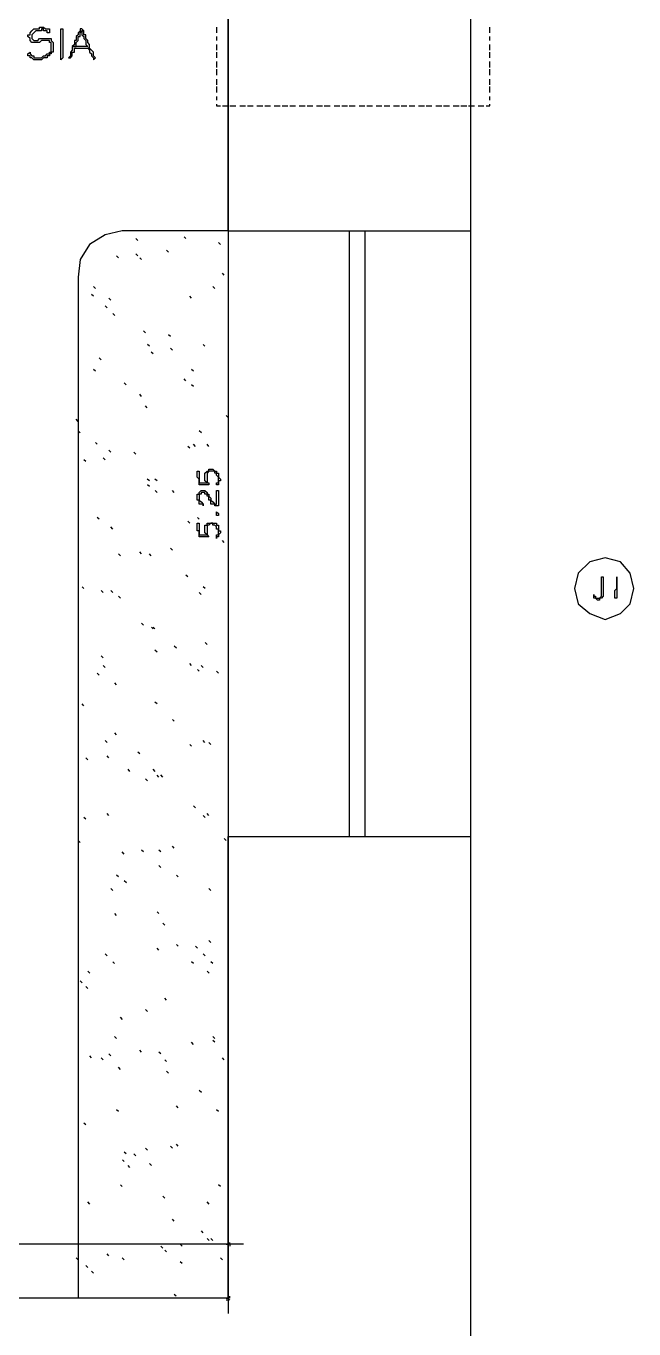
# Model space of a CAD drawing. Header units: millimetres. Extents: x -518.8 to -461.2, y 3.5 to 44.2.
# Drawn here: x -487.418 to -485.407, y 14.228 to 18.541 of the extents above; entities that cross this region are included whole.
import ezdxf

# ---------------------------------------------------------------- set-up
doc = ezdxf.new("R2010")
doc.units = ezdxf.units.MM
doc.header["$MEASUREMENT"] = 0
for name, color, linetype in [('10', 10, 'Continuous'), ('12', 12, 'Continuous'), ('151', 151, 'Continuous'), ('16', 16, 'Continuous'), ('8', 8, 'Continuous'), ('MYSOLIDS', 7, 'Continuous')]:
    doc.layers.add(name, color=color, linetype=linetype)

msp = doc.modelspace()

# ---------------------------------------------------------------- linework, layer by layer
at = {"layer": '10'}
for points in [[(-485.9474, 21.4661), (-485.9474, 17.8631)], [(-486.7496, 17.8631), (-486.7496, 19.3909), (-486.7496, 19.3909), (-491.1105, 19.3909)], [(-486.7496, 14.3293), (-491.1105, 14.3293), (-491.1105, 18.3406)], [(-486.7496, 17.8631), (-485.9474, 17.8631)], [(-486.7496, 14.3293), (-486.7496, 15.8578), (-486.7496, 15.8578), (-485.9474, 15.8578), (-485.9474, 13.1518)]]:
    msp.add_lwpolyline(points, dxfattribs=at)
at = {"layer": '12'}
msp.add_lwpolyline([(-485.4068, 16.6789), (-485.4188, 16.7293), (-485.4511, 16.7676), (-485.5023, 16.7804), (-485.5527, 16.7676), (-485.591, 16.7293), (-485.6038, 16.6789), (-485.591, 16.6278), (-485.5527, 16.5962), (-485.5023, 16.5766), (-485.4511, 16.5962), (-485.4188, 16.6278), (-485.4068, 16.6789)], dxfattribs=at)
at = {"layer": '151'}
for points in [[(-486.788, 18.5375), (-486.788, 18.5188)], [(-486.788, 18.506), (-486.788, 18.4932)], [(-485.8842, 18.5188), (-485.8842, 18.5375)], [(-485.8842, 18.4932), (-485.8842, 18.506)], [(-486.788, 18.4804), (-486.788, 18.4609)], [(-485.8842, 18.4609), (-485.8842, 18.4804)], [(-486.788, 18.4548), (-486.788, 18.436)], [(-486.788, 18.4233), (-486.788, 18.4037)], [(-485.8842, 18.436), (-485.8842, 18.4548)], [(-485.8842, 18.4037), (-485.8842, 18.4233)], [(-486.788, 18.3977), (-486.788, 18.3782)], [(-485.8842, 18.3782), (-485.8842, 18.3977)], [(-486.788, 18.3654), (-486.788, 18.3466)], [(-486.788, 18.3406), (-486.788, 18.321)], [(-485.8842, 18.3466), (-485.8842, 18.3654)], [(-485.8842, 18.321), (-485.8842, 18.3406)], [(-486.788, 18.3082), (-486.788, 18.2954)], [(-485.8842, 18.2954), (-485.8842, 18.3082)], [(-486.788, 18.2827), (-486.788, 18.2766), (-486.7752, 18.2766)], [(-486.7684, 18.2766), (-486.7496, 18.2766)], [(-486.7436, 18.2766), (-486.7241, 18.2766)], [(-486.7113, 18.2766), (-486.6925, 18.2766)], [(-486.6857, 18.2766), (-486.6669, 18.2766)], [(-486.6542, 18.2766), (-486.6354, 18.2766)], [(-486.6286, 18.2766), (-486.6098, 18.2766)], [(-486.597, 18.2766), (-486.5775, 18.2766)], [(-486.5714, 18.2766), (-486.5527, 18.2766)], [(-486.5459, 18.2766), (-486.5271, 18.2766)], [(-486.5143, 18.2766), (-486.4948, 18.2766)], [(-486.4887, 18.2766), (-486.4692, 18.2766)], [(-486.4572, 18.2766), (-486.4376, 18.2766)], [(-486.4316, 18.2766), (-486.4121, 18.2766)], [(-486.3993, 18.2766), (-486.3805, 18.2766)], [(-486.3737, 18.2766), (-486.3549, 18.2766)], [(-486.3489, 18.2766), (-486.3293, 18.2766)], [(-486.3166, 18.2766), (-486.2978, 18.2766)], [(-486.291, 18.2766), (-486.2722, 18.2766)], [(-486.2594, 18.2766), (-486.2406, 18.2766)], [(-486.2339, 18.2766), (-486.2151, 18.2766)], [(-486.2023, 18.2766), (-486.1827, 18.2766)], [(-486.1767, 18.2766), (-486.1579, 18.2766)], [(-486.1511, 18.2766), (-486.1324, 18.2766)], [(-486.1196, 18.2766), (-486.1, 18.2766)], [(-486.094, 18.2766), (-486.0752, 18.2766)], [(-486.0624, 18.2766), (-486.0429, 18.2766)], [(-486.0369, 18.2766), (-486.0173, 18.2766)], [(-486.0045, 18.2766), (-485.9857, 18.2766)], [(-485.9797, 18.2766), (-485.9602, 18.2766)], [(-485.9542, 18.2766), (-485.9346, 18.2766)], [(-485.9218, 18.2766), (-485.903, 18.2766)], [(-485.8963, 18.2766), (-485.8842, 18.2766)], [(-485.8842, 18.2766), (-485.8842, 18.2827)], [(-487.1, 17.8631), (-487.1572, 17.8503), (-487.2083, 17.818), (-487.2399, 17.7676), (-487.2459, 17.7097), (-487.2459, 17.7097), (-487.2459, 14.3293)], [(-486.7496, 17.8631), (-487.1, 17.8631)], [(-487.0489, 17.8308), (-487.0549, 17.8375)], [(-486.8895, 17.8375), (-486.8955, 17.8436)], [(-486.7752, 17.818), (-486.7812, 17.8248)], [(-487.1128, 17.7736), (-487.1188, 17.7804)], [(-487.0489, 17.7804), (-487.0549, 17.7864)], [(-487.0361, 17.7676), (-487.0421, 17.7736)], [(-486.9466, 17.7924), (-486.9534, 17.7992)], [(-486.7624, 17.7165), (-486.7684, 17.7225)], [(-487.1955, 17.6466), (-487.2015, 17.6526)], [(-487.1887, 17.6721), (-487.1955, 17.6782)], [(-486.8707, 17.6398), (-486.8767, 17.6466)], [(-486.794, 17.6721), (-486.8008, 17.6782)], [(-487.1504, 17.6082), (-487.1572, 17.6142)], [(-487.1376, 17.6338), (-487.1444, 17.6398)], [(-487.1248, 17.5827), (-487.1316, 17.5894)], [(-487.0233, 17.5255), (-487.0301, 17.5315)], [(-486.9406, 17.5127), (-486.9466, 17.5188)], [(-487.0105, 17.4812), (-487.0166, 17.4872)], [(-486.9339, 17.4684), (-486.9406, 17.4744)], [(-486.8263, 17.4812), (-486.8324, 17.4872)], [(-487.1699, 17.436), (-487.176, 17.4428)], [(-486.9978, 17.4556), (-487.0045, 17.4616)], [(-487.1887, 17.3985), (-487.1955, 17.4045)], [(-486.8639, 17.3985), (-486.8707, 17.4045)], [(-487.0872, 17.3533), (-487.0933, 17.3601)], [(-486.8895, 17.3661), (-486.8955, 17.3729)], [(-486.8639, 17.3473), (-486.8707, 17.3533)], [(-487.0361, 17.315), (-487.0421, 17.3218)], [(-487.0173, 17.2774), (-487.0233, 17.2834)], [(-487.2459, 17.2323), (-487.2527, 17.2391)], [(-486.7496, 17.2451), (-486.7557, 17.2518)], [(-487.2399, 17.1947), (-487.2459, 17.2007)], [(-486.8384, 17.1947), (-486.8451, 17.2007)], [(-487.1827, 17.1563), (-487.1887, 17.1624)], [(-487.1376, 17.1308), (-487.1444, 17.1368)], [(-487.0549, 17.124), (-487.0617, 17.1308)], [(-486.8767, 17.1436), (-486.8835, 17.1496)], [(-486.8579, 17.1496), (-486.8639, 17.1563)], [(-486.8136, 17.1496), (-486.8196, 17.1563)], [(-487.2203, 17.0992), (-487.2271, 17.1052)], [(-487.1572, 17.1052), (-487.1632, 17.112)], [(-487.0105, 17.0353), (-487.0173, 17.0413)], [(-486.985, 17.0353), (-486.9918, 17.0413)], [(-487.0105, 17.0165), (-487.0166, 17.0225)], [(-486.985, 16.9969), (-486.991, 17.0037)], [(-486.9278, 16.9969), (-486.9339, 17.0037)], [(-487.176, 16.9082), (-487.1827, 16.9142)], [(-486.8451, 16.9082), (-486.8511, 16.9142)], [(-487.1316, 16.8759), (-487.1376, 16.8827)], [(-486.8767, 16.8954), (-486.8835, 16.9015)], [(-486.7624, 16.8315), (-486.7684, 16.8375)], [(-487.106, 16.7872), (-487.1128, 16.7932)], [(-487.0361, 16.7932), (-487.0421, 16.8)], [(-487.0045, 16.7872), (-487.0105, 16.7932)], [(-486.9339, 16.806), (-486.9406, 16.8127)], [(-486.8835, 16.7172), (-486.8895, 16.7233)], [(-487.2271, 16.6789), (-487.2331, 16.6849)], [(-487.1632, 16.6661), (-487.1699, 16.6721)], [(-487.1316, 16.6661), (-487.1376, 16.6721)], [(-487.106, 16.6466), (-487.1121, 16.6533)], [(-486.8391, 16.6594), (-486.8451, 16.6661)], [(-486.8256, 16.6789), (-486.8324, 16.6849)], [(-487.0293, 16.5578), (-487.0361, 16.5639)], [(-486.9978, 16.5451), (-487.0038, 16.5511)], [(-486.9918, 16.5451), (-486.9978, 16.5511)], [(-486.9211, 16.4812), (-486.9278, 16.4879)], [(-486.8196, 16.4939), (-486.8256, 16.5007)], [(-487.1632, 16.4496), (-487.1699, 16.4556)], [(-486.985, 16.4684), (-486.9918, 16.4751)], [(-487.176, 16.3924), (-487.1827, 16.3985)], [(-487.1572, 16.418), (-487.1632, 16.424)], [(-486.8707, 16.424), (-486.8767, 16.4308)], [(-486.8451, 16.4052), (-486.8511, 16.4112)], [(-486.8324, 16.418), (-486.8391, 16.424)], [(-486.7812, 16.3985), (-486.788, 16.4052)], [(-487.1188, 16.3601), (-487.1248, 16.3669)], [(-487.2271, 16.2902), (-487.2331, 16.2969)], [(-486.985, 16.2969), (-486.9918, 16.303)], [(-486.9278, 16.2398), (-486.9339, 16.2458)], [(-487.1504, 16.1691), (-487.1572, 16.1759)], [(-487.1188, 16.1947), (-487.1248, 16.2015)], [(-486.8263, 16.1691), (-486.8324, 16.1759)], [(-487.0421, 16.1315), (-487.0489, 16.1375)], [(-486.8707, 16.1571), (-486.8767, 16.1631)], [(-486.8068, 16.1631), (-486.8136, 16.1691)], [(-487.2143, 16.112), (-487.2203, 16.1188)], [(-487.1444, 16.1188), (-487.1504, 16.1248)], [(-487.0745, 16.0736), (-487.0805, 16.0804)], [(-487.0166, 16.0421), (-487.0233, 16.0488)], [(-486.991, 16.0736), (-486.9978, 16.0804)], [(-486.979, 16.0548), (-486.985, 16.0609)], [(-486.9662, 16.0548), (-486.9722, 16.0616)], [(-486.8579, 15.9533), (-486.8639, 15.9594)], [(-487.2203, 15.915), (-487.2271, 15.921)], [(-487.1444, 15.9278), (-487.1504, 15.9338)], [(-486.8256, 15.921), (-486.8324, 15.9278)], [(-486.8136, 15.9278), (-486.8196, 15.9338)], [(-487.2399, 15.8383), (-487.2459, 15.8451)], [(-486.7557, 15.8451), (-486.7624, 15.8511)], [(-487.0933, 15.8), (-487.1, 15.8067)], [(-487.0293, 15.8067), (-487.0361, 15.8127)], [(-486.9722, 15.8067), (-486.979, 15.8127)], [(-486.9278, 15.8195), (-486.9339, 15.8255)], [(-486.9722, 15.7556), (-486.979, 15.7624)], [(-487.1121, 15.724), (-487.1188, 15.73)], [(-487.0865, 15.7045), (-487.0933, 15.7112)], [(-486.9151, 15.724), (-486.9211, 15.73)], [(-487.1316, 15.6789), (-487.1376, 15.6857)], [(-486.8068, 15.6789), (-486.8136, 15.6857)], [(-487.1188, 15.5962), (-487.1248, 15.603)], [(-486.979, 15.603), (-486.985, 15.609)], [(-486.9594, 15.5646), (-486.9662, 15.5714)], [(-486.979, 15.4819), (-486.985, 15.4879)], [(-486.9151, 15.4947), (-486.9211, 15.5007)], [(-486.8511, 15.4887), (-486.8579, 15.4947)], [(-486.8068, 15.5075), (-486.8136, 15.5135)], [(-487.1504, 15.4631), (-487.1572, 15.4691)], [(-487.1256, 15.4375), (-487.1316, 15.4436)], [(-486.8639, 15.4375), (-486.8707, 15.4436)], [(-486.8256, 15.4631), (-486.8324, 15.4691)], [(-486.8008, 15.4375), (-486.8068, 15.4436)], [(-487.2075, 15.4052), (-487.2143, 15.412)], [(-486.8128, 15.4052), (-486.8196, 15.412)], [(-487.2331, 15.3736), (-487.2399, 15.3804)], [(-487.2143, 15.3548), (-487.2203, 15.3609)], [(-486.9534, 15.3165), (-486.9594, 15.3225)], [(-487.0166, 15.2782), (-487.0233, 15.2849)], [(-487.0993, 15.2526), (-487.106, 15.2594)], [(-487.1188, 15.1894), (-487.1256, 15.1954)], [(-486.794, 15.1894), (-486.8008, 15.1954)], [(-486.794, 15.1766), (-486.8008, 15.1827)], [(-487.0361, 15.1443), (-487.0421, 15.1511)], [(-486.9722, 15.1383), (-486.979, 15.1443)], [(-486.8639, 15.1699), (-486.8707, 15.1766)], [(-487.2015, 15.1255), (-487.2075, 15.1315)], [(-487.1632, 15.1188), (-487.1699, 15.1255)], [(-487.1376, 15.1315), (-487.1444, 15.1383)], [(-486.9534, 15.1127), (-486.9594, 15.1188)], [(-486.7624, 15.1188), (-486.7684, 15.1255)], [(-487.106, 15.0872), (-487.1121, 15.0939)], [(-486.9466, 15.0744), (-486.9534, 15.0812)], [(-486.8384, 15.0105), (-486.8451, 15.0172)], [(-487.1128, 14.9473), (-487.1188, 14.9533)], [(-486.9151, 14.9601), (-486.9211, 14.9661)], [(-486.7812, 14.9473), (-486.788, 14.9533)], [(-487.2203, 14.903), (-487.2271, 14.909)], [(-486.9151, 14.8323), (-486.9211, 14.8391)], [(-487.0872, 14.8075), (-487.0933, 14.8135)], [(-487.0549, 14.8007), (-487.0617, 14.8075)], [(-487.0166, 14.8195), (-487.0233, 14.8263)], [(-486.9339, 14.8263), (-486.9406, 14.8323)], [(-487.0933, 14.7819), (-487.0993, 14.7879)], [(-487.0745, 14.7624), (-487.0805, 14.7691)], [(-487.0038, 14.7691), (-487.0105, 14.7751)], [(-487.1, 14.6992), (-487.106, 14.7052)], [(-486.9594, 14.6609), (-486.9662, 14.6669)], [(-486.7752, 14.6992), (-486.7812, 14.7052)], [(-487.2075, 14.6413), (-487.2143, 14.6481)], [(-486.8128, 14.6413), (-486.8196, 14.6481)], [(-486.9278, 14.5842), (-486.9339, 14.5909)], [(-486.8324, 14.5458), (-486.8384, 14.5526)], [(-486.9662, 14.4954), (-486.9722, 14.5015)], [(-486.9023, 14.5015), (-486.909, 14.5082)], [(-486.8128, 14.521), (-486.8196, 14.527)], [(-486.8008, 14.521), (-486.8068, 14.527)], [(-487.2459, 14.4571), (-487.2527, 14.4631)], [(-487.1444, 14.4699), (-487.1504, 14.4759)], [(-487.0933, 14.4571), (-487.1, 14.4631)], [(-486.9534, 14.4827), (-486.9594, 14.4887)], [(-486.9023, 14.4443), (-486.9083, 14.4503)], [(-486.7684, 14.4571), (-486.7752, 14.4631)], [(-487.2143, 14.4315), (-487.2203, 14.4375)], [(-487.1948, 14.4127), (-487.2015, 14.4188)], [(-486.9218, 14.336), (-486.9278, 14.3421)]]:
    msp.add_lwpolyline(points, dxfattribs=at)
at = {"layer": '16'}
for points in [[(-486.7496, 19.6391), (-486.7496, 14.2789)], [(-486.7496, 14.3804), (-486.7496, 14.5586)], [(-486.6985, 14.5082), (-491.1617, 14.5082)], [(-486.7564, 14.5082), (-486.7496, 14.5082), (-486.7564, 14.5082)], [(-486.7496, 14.5082), (-486.7496, 14.5142)], [(-486.7496, 14.5015), (-486.7496, 14.5082)], [(-486.7436, 14.5082), (-486.7436, 14.5082), (-486.7436, 14.5082), (-486.7436, 14.5142)], [(-486.7436, 14.5082), (-486.7436, 14.5082), (-486.7436, 14.5082), (-486.7436, 14.5015)], [(-486.7564, 14.3293), (-486.7496, 14.3293), (-486.7496, 14.3293), (-486.7496, 14.336)], [(-486.7496, 14.3233), (-486.7496, 14.3233), (-486.7496, 14.3233), (-486.7564, 14.3233)], [(-486.7436, 14.3233), (-486.7496, 14.3293)], [(-486.7436, 14.3293), (-486.7436, 14.3293), (-486.7436, 14.3293), (-486.7436, 14.336)]]:
    msp.add_lwpolyline(points, dxfattribs=at)
at = {"layer": '8'}
for points in [[(-486.7496, 17.8631), (-486.7496, 15.8578)], [(-486.3489, 17.8631), (-486.3489, 15.8578)], [(-486.2978, 17.8631), (-486.2978, 15.8578)], [(-485.9474, 17.8631), (-485.9474, 15.8578)]]:
    msp.add_lwpolyline(points, dxfattribs=at)
at = {"layer": 'MYSOLIDS'}
for points in [[(-487.3414, 18.5188), (-487.3481, 18.5188), (-487.3481, 18.5188), (-487.3481, 18.5248), (-487.3481, 18.5248), (-487.3481, 18.5248), (-487.3542, 18.5248), (-487.3609, 18.5248), (-487.3609, 18.5315), (-487.3669, 18.5315), (-487.3669, 18.5248), (-487.3737, 18.5248), (-487.3797, 18.5248), (-487.3865, 18.5248), (-487.3865, 18.5248), (-487.3925, 18.5188), (-487.3925, 18.5188), (-487.3993, 18.512), (-487.3993, 18.512), (-487.3993, 18.506), (-487.3993, 18.506), (-487.3993, 18.4992), (-487.3993, 18.4992), (-487.3925, 18.4932), (-487.3925, 18.4932), (-487.3865, 18.4932), (-487.3865, 18.4932), (-487.3797, 18.4932), (-487.3737, 18.4992), (-487.3737, 18.4992), (-487.3669, 18.4992), (-487.3669, 18.4992), (-487.3609, 18.4992), (-487.3542, 18.4992), (-487.3542, 18.4992), (-487.3481, 18.4992), (-487.3414, 18.4992), (-487.3354, 18.4992), (-487.3354, 18.4932), (-487.3354, 18.4932), (-487.3293, 18.4864), (-487.3293, 18.4864), (-487.3293, 18.4804), (-487.3293, 18.4736), (-487.3293, 18.4736), (-487.3293, 18.4676), (-487.3293, 18.4676), (-487.3293, 18.4609), (-487.3293, 18.4548), (-487.3354, 18.4548), (-487.3354, 18.4488), (-487.3414, 18.4488), (-487.3414, 18.4421), (-487.3414, 18.4421), (-487.3481, 18.4421), (-487.3481, 18.436), (-487.3542, 18.436), (-487.3542, 18.436), (-487.3609, 18.436), (-487.3669, 18.4293), (-487.3737, 18.4293), (-487.3737, 18.4293), (-487.3797, 18.4293), (-487.3865, 18.4293), (-487.3865, 18.4293), (-487.3925, 18.4293), (-487.3993, 18.436), (-487.3993, 18.436), (-487.4053, 18.436), (-487.4053, 18.4421), (-487.4121, 18.4421), (-487.4121, 18.4488), (-487.4121, 18.4488), (-487.4121, 18.4488), (-487.4121, 18.4488), (-487.4053, 18.4548), (-487.4053, 18.4548), (-487.4053, 18.4488), (-487.4053, 18.4488), (-487.4053, 18.4488), (-487.4053, 18.4488), (-487.3993, 18.4421), (-487.3993, 18.4421), (-487.3925, 18.4421), (-487.3925, 18.436), (-487.3865, 18.436), (-487.3797, 18.436), (-487.3797, 18.436), (-487.3737, 18.436), (-487.3669, 18.436), (-487.3609, 18.4421), (-487.3609, 18.4421), (-487.3542, 18.4421), (-487.3542, 18.4421), (-487.3481, 18.4488), (-487.3481, 18.4488), (-487.3414, 18.4488), (-487.3414, 18.4548), (-487.3354, 18.4548), (-487.3354, 18.4609), (-487.3354, 18.4676), (-487.3354, 18.4676), (-487.3354, 18.4736), (-487.3354, 18.4804), (-487.3354, 18.4804), (-487.3354, 18.4864), (-487.3414, 18.4864), (-487.3414, 18.4932), (-487.3481, 18.4932), (-487.3481, 18.4932), (-487.3542, 18.4932), (-487.3542, 18.4932), (-487.3609, 18.4932), (-487.3669, 18.4932), (-487.3669, 18.4932), (-487.3737, 18.4864), (-487.3797, 18.4864), (-487.3865, 18.4864), (-487.3865, 18.4864), (-487.3925, 18.4864), (-487.3993, 18.4864), (-487.4053, 18.4932), (-487.4053, 18.4932), (-487.4053, 18.4932), (-487.4053, 18.4992), (-487.4121, 18.506), (-487.4121, 18.506), (-487.4121, 18.512), (-487.4053, 18.512), (-487.4053, 18.5188), (-487.4053, 18.5188), (-487.3993, 18.5248), (-487.3993, 18.5248), (-487.3925, 18.5315), (-487.3865, 18.5315), (-487.3865, 18.5315), (-487.3797, 18.5315), (-487.3737, 18.5315), (-487.3737, 18.5375), (-487.3669, 18.5375), (-487.3669, 18.5375), (-487.3609, 18.5375), (-487.3542, 18.5315), (-487.3481, 18.5315), (-487.3481, 18.5315), (-487.3414, 18.5315), (-487.3414, 18.5248), (-487.3414, 18.5248), (-487.3414, 18.5188), (-487.3414, 18.5188), (-487.3414, 18.5188), (-487.3414, 18.5188), (-487.3414, 18.5188), (-487.3414, 18.5188), (-487.3414, 18.5188)], [(-487.297, 18.4736), (-487.297, 18.4676), (-487.297, 18.4676), (-487.297, 18.4609), (-487.297, 18.4548), (-487.297, 18.4548), (-487.297, 18.4488), (-487.297, 18.4421), (-487.297, 18.436), (-487.297, 18.436), (-487.297, 18.436), (-487.297, 18.436), (-487.3038, 18.4293), (-487.3038, 18.4293), (-487.3038, 18.436), (-487.3038, 18.436), (-487.3038, 18.436), (-487.3038, 18.436), (-487.3038, 18.436), (-487.3038, 18.436), (-487.3038, 18.4421), (-487.3038, 18.4421), (-487.3038, 18.4488), (-487.3038, 18.4548), (-487.3038, 18.4609), (-487.3038, 18.4609), (-487.3038, 18.4676), (-487.3038, 18.4736), (-487.3038, 18.4736), (-487.3038, 18.4804), (-487.3038, 18.4864), (-487.3038, 18.4932), (-487.3038, 18.4992), (-487.3038, 18.4992), (-487.3038, 18.506), (-487.3038, 18.512), (-487.3038, 18.512), (-487.3038, 18.5188), (-487.3038, 18.5248), (-487.3038, 18.5248), (-487.3038, 18.5248), (-487.3038, 18.5248), (-487.3038, 18.5315), (-487.3038, 18.5315), (-487.297, 18.5315), (-487.297, 18.5315), (-487.297, 18.5315), (-487.297, 18.5315), (-487.297, 18.5248), (-487.297, 18.5248), (-487.297, 18.5248), (-487.297, 18.5248), (-487.297, 18.5188), (-487.297, 18.512), (-487.297, 18.512), (-487.297, 18.506), (-487.297, 18.4992), (-487.297, 18.4932), (-487.297, 18.4932), (-487.297, 18.4864), (-487.297, 18.4804), (-487.297, 18.4736), (-487.297, 18.4736), (-487.297, 18.4736), (-487.297, 18.4736), (-487.297, 18.4736)], [(-487.2271, 18.5248), (-487.2339, 18.5248), (-487.2339, 18.5188), (-487.2339, 18.5188), (-487.2339, 18.512), (-487.2271, 18.506), (-487.2271, 18.506), (-487.2271, 18.4992), (-487.2271, 18.4992), (-487.2211, 18.4932), (-487.2211, 18.4864), (-487.2211, 18.4804), (-487.2211, 18.4804), (-487.2143, 18.4736), (-487.2587, 18.4736), (-487.2654, 18.4736), (-487.2654, 18.4676), (-487.2654, 18.4609), (-487.2654, 18.4609), (-487.2714, 18.4548), (-487.2714, 18.4548), (-487.2714, 18.4488), (-487.2714, 18.4421), (-487.2782, 18.436), (-487.2782, 18.436), (-487.2714, 18.436), (-487.2714, 18.436), (-487.2714, 18.436), (-487.2714, 18.436), (-487.2654, 18.4421), (-487.2654, 18.4488), (-487.2654, 18.4488), (-487.2654, 18.4548), (-487.2587, 18.4548), (-487.2587, 18.4609), (-487.2587, 18.4676), (-487.2143, 18.4676), (-487.2083, 18.4676), (-487.2083, 18.4736), (-487.2083, 18.4804), (-487.2083, 18.4804), (-487.2143, 18.4864), (-487.2143, 18.4864), (-487.2143, 18.4932), (-487.2211, 18.4992), (-487.2211, 18.4992), (-487.2211, 18.506), (-487.2211, 18.506), (-487.2211, 18.512), (-487.2271, 18.512), (-487.2271, 18.5188), (-487.2271, 18.5188), (-487.2271, 18.5248), (-487.2271, 18.5248)], [(-487.2339, 18.5315), (-487.2339, 18.5315), (-487.2399, 18.5315), (-487.2399, 18.5315), (-487.2399, 18.5248), (-487.2399, 18.5248), (-487.2459, 18.5188), (-487.2459, 18.512), (-487.2527, 18.506), (-487.2527, 18.4992), (-487.2527, 18.4932), (-487.2587, 18.4932), (-487.2587, 18.4932), (-487.2587, 18.4864), (-487.2587, 18.4804), (-487.2654, 18.4736), (-487.2654, 18.4736), (-487.2587, 18.4736), (-487.2527, 18.4736), (-487.2527, 18.4804), (-487.2527, 18.4804), (-487.2527, 18.4864), (-487.2459, 18.4932), (-487.2459, 18.4932), (-487.2459, 18.4992), (-487.2459, 18.4992), (-487.2459, 18.506), (-487.2399, 18.506), (-487.2399, 18.512), (-487.2399, 18.5188), (-487.2339, 18.5248), (-487.2271, 18.5248), (-487.2339, 18.5315), (-487.2339, 18.5315), (-487.2339, 18.5315), (-487.2339, 18.5315)], [(-487.2083, 18.4676), (-487.2143, 18.4676), (-487.2143, 18.4676), (-487.2083, 18.4609), (-487.2083, 18.4548), (-487.2083, 18.4548), (-487.2015, 18.4488), (-487.2015, 18.4421), (-487.1955, 18.436), (-487.1955, 18.436), (-487.1955, 18.436), (-487.1955, 18.4293), (-487.1887, 18.436), (-487.1887, 18.436), (-487.1887, 18.436), (-487.1955, 18.4421), (-487.1955, 18.4488), (-487.1955, 18.4548), (-487.2015, 18.4609), (-487.2015, 18.4609), (-487.2083, 18.4676), (-487.2083, 18.4676)], [(-486.8451, 17.0285), (-486.8391, 17.0285), (-486.8391, 17.0285), (-486.8391, 17.0285), (-486.8324, 17.0285), (-486.8263, 17.0285), (-486.8263, 17.0285), (-486.8196, 17.0285), (-486.8196, 17.0285), (-486.8196, 17.0285), (-486.8263, 17.0353), (-486.8263, 17.0353), (-486.8263, 17.0413), (-486.8263, 17.0413), (-486.8263, 17.0413), (-486.8263, 17.0481), (-486.8263, 17.0481), (-486.8263, 17.0541), (-486.8263, 17.0541), (-486.8263, 17.0609), (-486.8263, 17.0609), (-486.8196, 17.0669), (-486.8196, 17.0669), (-486.8196, 17.0669), (-486.8136, 17.0669), (-486.8136, 17.0736), (-486.8068, 17.0736), (-486.8068, 17.0736), (-486.8068, 17.0736), (-486.8008, 17.0736), (-486.8008, 17.0736), (-486.794, 17.0669), (-486.794, 17.0669), (-486.794, 17.0669), (-486.788, 17.0669), (-486.788, 17.0669), (-486.788, 17.0609), (-486.7812, 17.0609), (-486.7812, 17.0609), (-486.7812, 17.0541), (-486.7812, 17.0541), (-486.7812, 17.0481), (-486.7812, 17.0481), (-486.7752, 17.0413), (-486.7752, 17.0413), (-486.7752, 17.0353), (-486.7812, 17.0353), (-486.7812, 17.0285), (-486.7812, 17.0285), (-486.7812, 17.0285), (-486.7812, 17.0225), (-486.788, 17.0225), (-486.788, 17.0225), (-486.788, 17.0225), (-486.788, 17.0225), (-486.788, 17.0225), (-486.788, 17.0225), (-486.788, 17.0285), (-486.788, 17.0285), (-486.788, 17.0285), (-486.788, 17.0285), (-486.788, 17.0285), (-486.7812, 17.0285), (-486.7812, 17.0285), (-486.7812, 17.0353), (-486.7812, 17.0353), (-486.7812, 17.0413), (-486.7812, 17.0413), (-486.7812, 17.0481), (-486.7812, 17.0481), (-486.788, 17.0541), (-486.788, 17.0541), (-486.788, 17.0609), (-486.788, 17.0609), (-486.794, 17.0609), (-486.794, 17.0609), (-486.794, 17.0669), (-486.8008, 17.0669), (-486.8008, 17.0669), (-486.8068, 17.0669), (-486.8068, 17.0669), (-486.8136, 17.0669), (-486.8136, 17.0669), (-486.8196, 17.0609), (-486.8196, 17.0609), (-486.8196, 17.0609), (-486.8196, 17.0541), (-486.8196, 17.0541), (-486.8196, 17.0481), (-486.8196, 17.0481), (-486.8196, 17.0413), (-486.8196, 17.0413), (-486.8196, 17.0413), (-486.8196, 17.0353), (-486.8196, 17.0353), (-486.8196, 17.0353), (-486.8196, 17.0285), (-486.8196, 17.0285), (-486.8136, 17.0285), (-486.8136, 17.0285), (-486.8136, 17.0225), (-486.8136, 17.0225), (-486.8196, 17.0225), (-486.8196, 17.0225), (-486.8196, 17.0225), (-486.8263, 17.0225), (-486.8263, 17.0225), (-486.8324, 17.0225), (-486.8324, 17.0225), (-486.8391, 17.0225), (-486.8391, 17.0225), (-486.8451, 17.0225), (-486.8451, 17.0225), (-486.8451, 17.0225), (-486.8451, 17.0285), (-486.8451, 17.0285), (-486.8451, 17.0285), (-486.8451, 17.0353), (-486.8451, 17.0353), (-486.8451, 17.0413), (-486.8451, 17.0413), (-486.8519, 17.0481), (-486.8519, 17.0481), (-486.8519, 17.0541), (-486.8519, 17.0541), (-486.8519, 17.0609), (-486.8519, 17.0609), (-486.8519, 17.0609), (-486.8519, 17.0669), (-486.8519, 17.0669), (-486.8519, 17.0669), (-486.8519, 17.0669), (-486.8451, 17.0669), (-486.8451, 17.0669), (-486.8451, 17.0669), (-486.8451, 17.0669), (-486.8451, 17.0669), (-486.8451, 17.0609), (-486.8451, 17.0609), (-486.8451, 17.0541), (-486.8451, 17.0481), (-486.8451, 17.0481), (-486.8451, 17.0413), (-486.8451, 17.0353), (-486.8451, 17.0353), (-486.8451, 17.0285), (-486.8451, 17.0285), (-486.8451, 17.0285), (-486.8451, 17.0285), (-486.8451, 17.0285)], [(-486.788, 16.9586), (-486.788, 17.0037), (-486.788, 17.0037), (-486.788, 17.0037), (-486.7812, 17.0037), (-486.7812, 17.0037), (-486.7812, 17.0037), (-486.7812, 17.0037), (-486.7812, 17.0037), (-486.7812, 17.0037), (-486.7812, 16.9586), (-486.7812, 16.9586), (-486.7812, 16.9586), (-486.7812, 16.9526), (-486.7812, 16.9526), (-486.7812, 16.9526), (-486.7812, 16.9526), (-486.7812, 16.9526), (-486.7812, 16.9526), (-486.788, 16.9526), (-486.788, 16.9526), (-486.794, 16.9526), (-486.794, 16.9526), (-486.794, 16.9586), (-486.8008, 16.9586), (-486.8008, 16.9586), (-486.8068, 16.9586), (-486.8068, 16.9654), (-486.8068, 16.9654), (-486.8068, 16.9654), (-486.8068, 16.9714), (-486.8136, 16.9714), (-486.8136, 16.9782), (-486.8136, 16.9782), (-486.8136, 16.9842), (-486.8196, 16.9842), (-486.8196, 16.9909), (-486.8196, 16.9909), (-486.8196, 16.9909), (-486.8263, 16.9909), (-486.8263, 16.9969), (-486.8263, 16.9969), (-486.8324, 16.9969), (-486.8324, 16.9969), (-486.8391, 16.9969), (-486.8391, 16.9969), (-486.8391, 16.9909), (-486.8451, 16.9909), (-486.8451, 16.9909), (-486.8451, 16.9842), (-486.8451, 16.9842), (-486.8451, 16.9782), (-486.8451, 16.9782), (-486.8451, 16.9714), (-486.8451, 16.9714), (-486.8451, 16.9714), (-486.8391, 16.9654), (-486.8391, 16.9654), (-486.8391, 16.9654), (-486.8391, 16.9654), (-486.8324, 16.9586), (-486.8324, 16.9586), (-486.8324, 16.9586), (-486.8324, 16.9586), (-486.8324, 16.9586), (-486.8324, 16.9586), (-486.8324, 16.9526), (-486.8324, 16.9526), (-486.8324, 16.9586), (-486.8391, 16.9586), (-486.8391, 16.9586), (-486.8451, 16.9586), (-486.8451, 16.9586), (-486.8451, 16.9654), (-486.8451, 16.9654), (-486.8451, 16.9714), (-486.8519, 16.9714), (-486.8519, 16.9714), (-486.8519, 16.9782), (-486.8519, 16.9782), (-486.8519, 16.9842), (-486.8519, 16.9842), (-486.8519, 16.9909), (-486.8519, 16.9909), (-486.8451, 16.9909), (-486.8451, 16.9969), (-486.8451, 16.9969), (-486.8451, 16.9969), (-486.8391, 17.0037), (-486.8391, 17.0037), (-486.8324, 17.0037), (-486.8324, 17.0037), (-486.8324, 17.0037), (-486.8263, 17.0037), (-486.8263, 17.0037), (-486.8196, 16.9969), (-486.8196, 16.9969), (-486.8196, 16.9969), (-486.8196, 16.9909), (-486.8136, 16.9909), (-486.8136, 16.9909), (-486.8136, 16.9842), (-486.8136, 16.9842), (-486.8068, 16.9782), (-486.8068, 16.9782), (-486.8068, 16.9714), (-486.8068, 16.9714), (-486.8008, 16.9654), (-486.8008, 16.9654), (-486.8008, 16.9654), (-486.794, 16.9586), (-486.794, 16.9586), (-486.794, 16.9586), (-486.788, 16.9586), (-486.788, 16.9586), (-486.788, 16.9586), (-486.788, 16.9586), (-486.788, 16.9586)], [(-486.7812, 16.927), (-486.7812, 16.9203), (-486.7812, 16.9203), (-486.7812, 16.9203), (-486.7812, 16.9203), (-486.788, 16.9203), (-486.788, 16.9203), (-486.788, 16.927), (-486.788, 16.927), (-486.788, 16.927), (-486.788, 16.927), (-486.788, 16.933), (-486.788, 16.933), (-486.7812, 16.927), (-486.7812, 16.927), (-486.7812, 16.927), (-486.7812, 16.927), (-486.7812, 16.927), (-486.7812, 16.927), (-486.7812, 16.927)], [(-486.8451, 16.8571), (-486.8391, 16.8571), (-486.8391, 16.8571), (-486.8391, 16.8571), (-486.8324, 16.8571), (-486.8263, 16.8571), (-486.8263, 16.8571), (-486.8196, 16.8571), (-486.8196, 16.8571), (-486.8196, 16.8571), (-486.8263, 16.8631), (-486.8263, 16.8631), (-486.8263, 16.8631), (-486.8263, 16.8699), (-486.8263, 16.8699), (-486.8263, 16.8759), (-486.8263, 16.8759), (-486.8263, 16.8759), (-486.8263, 16.8827), (-486.8263, 16.8827), (-486.8263, 16.8887), (-486.8196, 16.8887), (-486.8196, 16.8887), (-486.8196, 16.8954), (-486.8136, 16.8954), (-486.8136, 16.8954), (-486.8068, 16.8954), (-486.8068, 16.8954), (-486.8068, 16.8954), (-486.8008, 16.8954), (-486.8008, 16.8954), (-486.794, 16.8954), (-486.794, 16.8954), (-486.794, 16.8954), (-486.788, 16.8954), (-486.788, 16.8887), (-486.788, 16.8887), (-486.7812, 16.8887), (-486.7812, 16.8827), (-486.7812, 16.8827), (-486.7812, 16.8759), (-486.7812, 16.8759), (-486.7812, 16.8699), (-486.7752, 16.8699), (-486.7752, 16.8631), (-486.7752, 16.8631), (-486.7812, 16.8571), (-486.7812, 16.8571), (-486.7812, 16.8503), (-486.7812, 16.8503), (-486.7812, 16.8503), (-486.788, 16.8503), (-486.788, 16.8443), (-486.788, 16.8503), (-486.788, 16.8503), (-486.788, 16.8503), (-486.788, 16.8503), (-486.788, 16.8503), (-486.788, 16.8503), (-486.788, 16.8503), (-486.788, 16.8503), (-486.788, 16.8571), (-486.7812, 16.8571), (-486.7812, 16.8571), (-486.7812, 16.8631), (-486.7812, 16.8631), (-486.7812, 16.8631), (-486.7812, 16.8699), (-486.7812, 16.8699), (-486.7812, 16.8759), (-486.788, 16.8759), (-486.788, 16.8827), (-486.788, 16.8827), (-486.788, 16.8827), (-486.794, 16.8887), (-486.794, 16.8887), (-486.794, 16.8887), (-486.8008, 16.8887), (-486.8008, 16.8954), (-486.8068, 16.8954), (-486.8068, 16.8954), (-486.8136, 16.8887), (-486.8136, 16.8887), (-486.8196, 16.8887), (-486.8196, 16.8887), (-486.8196, 16.8827), (-486.8196, 16.8827), (-486.8196, 16.8827), (-486.8196, 16.8759), (-486.8196, 16.8759), (-486.8196, 16.8699), (-486.8196, 16.8699), (-486.8196, 16.8699), (-486.8196, 16.8631), (-486.8196, 16.8631), (-486.8196, 16.8571), (-486.8196, 16.8571), (-486.8196, 16.8571), (-486.8136, 16.8503), (-486.8136, 16.8503), (-486.8136, 16.8503), (-486.8136, 16.8503), (-486.8196, 16.8503), (-486.8196, 16.8503), (-486.8196, 16.8503), (-486.8263, 16.8503), (-486.8263, 16.8503), (-486.8324, 16.8503), (-486.8324, 16.8503), (-486.8391, 16.8503), (-486.8391, 16.8503), (-486.8451, 16.8503), (-486.8451, 16.8503), (-486.8451, 16.8503), (-486.8451, 16.8503), (-486.8451, 16.8503), (-486.8451, 16.8571), (-486.8451, 16.8571), (-486.8451, 16.8631), (-486.8451, 16.8631), (-486.8451, 16.8699), (-486.8519, 16.8699), (-486.8519, 16.8759), (-486.8519, 16.8759), (-486.8519, 16.8827), (-486.8519, 16.8827), (-486.8519, 16.8827), (-486.8519, 16.8887), (-486.8519, 16.8887), (-486.8519, 16.8887), (-486.8519, 16.8954), (-486.8519, 16.8954), (-486.8451, 16.8954), (-486.8451, 16.8954), (-486.8451, 16.8954), (-486.8451, 16.8954), (-486.8451, 16.8887), (-486.8451, 16.8887), (-486.8451, 16.8827), (-486.8451, 16.8827), (-486.8451, 16.8759), (-486.8451, 16.8699), (-486.8451, 16.8699), (-486.8451, 16.8631), (-486.8451, 16.8571), (-486.8451, 16.8571), (-486.8451, 16.8571), (-486.8451, 16.8571), (-486.8451, 16.8571), (-486.8451, 16.8571)], [(-485.5143, 16.6661), (-485.5143, 16.7105), (-485.5143, 16.7172), (-485.5143, 16.7172), (-485.5083, 16.7172), (-485.5083, 16.7172), (-485.5083, 16.7172), (-485.5083, 16.7172), (-485.5083, 16.7105), (-485.5083, 16.7105), (-485.5083, 16.6661), (-485.5083, 16.6661), (-485.5083, 16.6594), (-485.5083, 16.6594), (-485.5083, 16.6594), (-485.5083, 16.6533), (-485.5083, 16.6533), (-485.5143, 16.6466), (-485.5143, 16.6466), (-485.5143, 16.6466), (-485.5143, 16.6466), (-485.5211, 16.6466), (-485.5211, 16.6406), (-485.5271, 16.6406), (-485.5271, 16.6406), (-485.5271, 16.6406), (-485.5339, 16.6466), (-485.5339, 16.6466), (-485.5399, 16.6466), (-485.5399, 16.6466), (-485.5399, 16.6533), (-485.5399, 16.6533), (-485.5399, 16.6533), (-485.5399, 16.6594), (-485.5399, 16.6594), (-485.5399, 16.6594), (-485.5399, 16.6594), (-485.5399, 16.6594), (-485.5399, 16.6533), (-485.5399, 16.6533), (-485.5399, 16.6533), (-485.5339, 16.6533), (-485.5339, 16.6466), (-485.5339, 16.6466), (-485.5339, 16.6466), (-485.5271, 16.6466), (-485.5271, 16.6466), (-485.5211, 16.6466), (-485.5211, 16.6466), (-485.5211, 16.6466), (-485.5143, 16.6533), (-485.5143, 16.6533), (-485.5143, 16.6533), (-485.5143, 16.6594), (-485.5143, 16.6594), (-485.5143, 16.6594), (-485.5143, 16.6661), (-485.5143, 16.6661), (-485.5143, 16.6661), (-485.5143, 16.6661), (-485.5143, 16.6661), (-485.5143, 16.6661), (-485.5143, 16.6661)], [(-485.4699, 16.6466), (-485.4699, 16.6466), (-485.4699, 16.6533), (-485.4699, 16.6533), (-485.4699, 16.6594), (-485.4699, 16.6594), (-485.4699, 16.6661), (-485.4699, 16.6661), (-485.4699, 16.6721), (-485.4699, 16.6721), (-485.4639, 16.6789), (-485.4639, 16.6789), (-485.4639, 16.6849), (-485.4639, 16.6849), (-485.4639, 16.6917), (-485.4639, 16.6917), (-485.4639, 16.6977), (-485.4639, 16.6977), (-485.4639, 16.7045), (-485.4639, 16.7045), (-485.4639, 16.7105), (-485.4639, 16.7105), (-485.4639, 16.7105), (-485.4639, 16.7105), (-485.4639, 16.7172), (-485.4639, 16.7172), (-485.4639, 16.7105), (-485.4639, 16.7105), (-485.4639, 16.7105), (-485.4639, 16.7105), (-485.4639, 16.7045), (-485.4639, 16.7045), (-485.4639, 16.6977), (-485.4639, 16.6977), (-485.4639, 16.6917), (-485.4639, 16.6917), (-485.4639, 16.6849), (-485.4639, 16.6849), (-485.4639, 16.6789), (-485.4639, 16.6789), (-485.4639, 16.6721), (-485.4639, 16.6661), (-485.4639, 16.6661), (-485.4639, 16.6594), (-485.4639, 16.6594), (-485.4639, 16.6533), (-485.4639, 16.6533), (-485.4639, 16.6533), (-485.4639, 16.6466), (-485.4639, 16.6466), (-485.4639, 16.6466), (-485.4639, 16.6466), (-485.4639, 16.6466), (-485.4639, 16.6466), (-485.4699, 16.6466), (-485.4699, 16.6466), (-485.4699, 16.6466), (-485.4699, 16.6466), (-485.4699, 16.6466), (-485.4699, 16.6466), (-485.4699, 16.6466)]]:
    msp.add_lwpolyline(points, dxfattribs=at)

doc.saveas('drawing.dxf')
